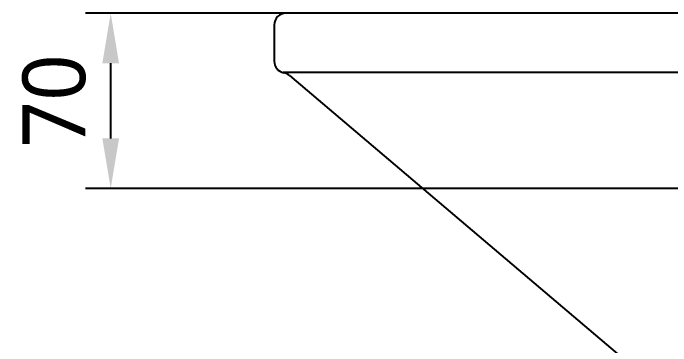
# Model space of a CAD drawing. Extents: x 3512 to 6612, y 0 to 2100.
# Drawn here: x 4317.7 to 4580.1, y 766.4 to 899.1 of the extents above; entities that cross this region are included whole.
import ezdxf

# ---------------------------------------------------------------- set-up
doc = ezdxf.new("R2010")
doc.units = 0
doc.header["$LTSCALE"] = 20
doc.header["$MEASUREMENT"] = 0
doc.layers.get('DEFPOINTS').update_dxf_attribs({"linetype": 'CONTINUOUS'})
doc.layers.add('1', color=1, linetype='CONTINUOUS')
doc.layers.add('3', color=3, linetype='CONTINUOUS')
doc.styles.get("Standard").update_dxf_attribs({"font": 'NanumGothic.ttf'})
doc.dimstyles.get("Standard").update_dxf_attribs({"dimtxt": 2.5, "dimasz": 2, "dimexe": 2, "dimexo": 1, "dimgap": 1.5, "dimtad": 1, "dimdec": 0, "dimlfac": 10, "dimrnd": 0.5, "dimzin": 0, "dimdsep": 46, "dimtxsty": 'Standard', "dimcen": 0, "dimclrt": 2, "dimadec": 0, "dimazin": 0, "dimtfac": 1, "dimtdec": 0, "dimtmove": 0, "dimatfit": 3, "dimfxl": 1, "dimtolj": 1, "dimtzin": 0, "dimarcsym": 0})

# ---------------------------------------------------------------- blocks, each defined once
blk = doc.blocks.new('*D36')
at = {"layer": '1', "color": 3, "lineweight": -2, "transparency": 16777216}
for p, q in [((4426.6, 899.14), (4346.65, 899.14)), ((4356.65, 849.14), (4356.65, 879.14)), ((4816.8, 829.14), (4346.65, 829.14))]:
    blk.add_line(p, q, dxfattribs=at)
at = {"layer": '1', "color": 3, "transparency": 16777216}
for points in [[(4353.32, 879.14), (4359.99, 879.14), (4356.65, 899.14)], [(4353.32, 849.14), (4359.99, 849.14), (4356.65, 829.14)]]:
    blk.add_solid(points, dxfattribs=at)
at = {"layer": 'DEFPOINTS', "color": 0, "transparency": 16777216}
for p in [(4356.65, 899.14), (4426.6, 899.14), (4816.8, 829.14)]:
    blk.add_point(p, dxfattribs=at)
at = {"layer": '1', "color": 2, "transparency": 16777216, "insert": (4334.15, 864.14), "char_height": 25, "attachment_point": 5, "rotation": 90}
blk.add_mtext('\\A1;70', dxfattribs=at)

msp = doc.modelspace()

# ---------------------------------------------------------------- linework, layer by layer
at = {"layer": '3', "color": 0}
for p, q in [((4711.80034, 899.14283), (4426.60468, 899.14283)), ((4421.85468, 894.39283), (4421.85468, 880.00382)), ((4711.80034, 875.39283), (4425.46394, 875.39283)), ((4427.95015, 874.25174), (4575.02554, 749.51632))]:
    msp.add_line(p, q, dxfattribs=at)
for centre, radius, start, end in [((4426.60468, 894.39283), 4.75, 90, 180), ((4426.60468, 880.00382), 4.75, 180, 258.8311668), ((4424.7161, 870.43848), 5, 49.6985454, 78.8311668)]:
    msp.add_arc(centre, radius, start, end, dxfattribs=at)

# ---------------------------------------------------------------- dimensions: what is measured, and where the dimension line sits
at = {"layer": '1'}
dim = msp.add_linear_dim(base=(4356.65472, 899.14283), p1=(4816.80034, 829.14283), p2=(4426.60468, 899.14283), angle=90, dimstyle='Standard', override={"dimtxt": 25, "dimasz": 20, "dimexe": 10, "dimexo": 0, "dimgap": 10, "dimlfac": 1, "dimzin": 8, "dimclrd": 3, "dimclre": 3, "dimarcsym": 1}, dxfattribs=at)
dim.commit()
dim.dimension.update_dxf_attribs({"geometry": '*D36', "text_midpoint": (4334.15472, 864.14283)})

doc.saveas('drawing.dxf')
